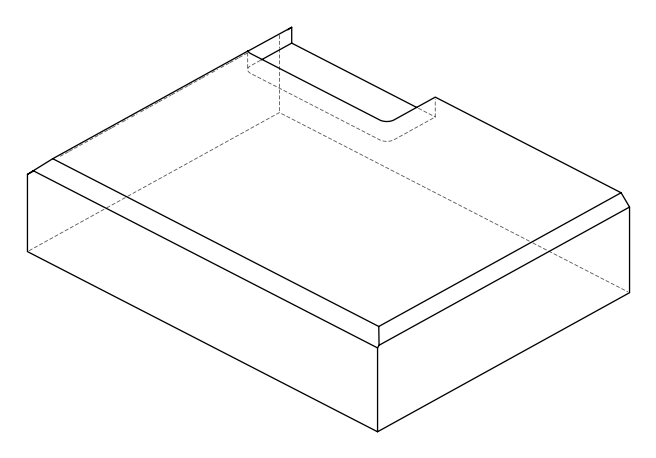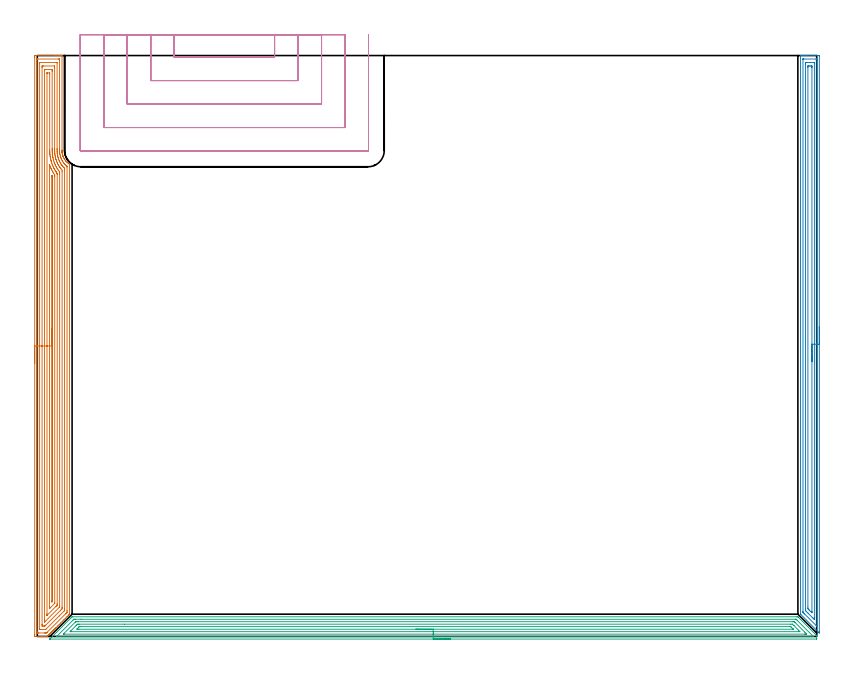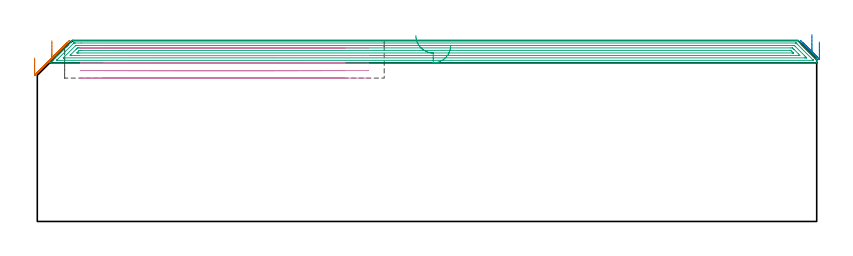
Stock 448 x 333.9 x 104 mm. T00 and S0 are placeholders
(PLAN: 4 operations, 1 tool changes, 67.4 min)
(1 AREA_MILL | FG_CHAMFER_SURFACE | UGT0205_001 | 20.35 min | 66780 mm3)
(2 AREA_MILL_1 | FG_CHAMFER_SURFACE_1 | UGT0205_001 | 10.71 min | 19481 mm3)
(3 AREA_MILL_2 | FG_CHAMFER_SURFACE_2 | UGT0205_001 | 17.45 min | 34867 mm3)
(4 MILL_SLOT | SLOT_PARTIAL_RECTANGULAR | UGT0201_100 | Follow Part, ap 4.5, ae 75% | 18.86 min | 252223 mm3)
(TOOL UGT0205_001 | Chamfer Mill 20 x 3 x 45 deg. | D20 FL50 Z2)
(TOOL UGT0201_100 | End Mill 18 mm | D18 FL22 Z2)
(OP 1 AREA_MILL)
G17 G21 G94 G90
T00 M6
G54
G17 G0 G90 X-1.5 Y156.95 S1061 M3
G43 Z114. H0
Z94.
G94 G1 Y156.988 Z93.128 F250.
Y157.102 Z92.264
Y157.291 Z91.412
Y157.553 Z90.58
Y157.887 Z89.774
Y158.29 Z89.
Y158.759 Z88.264
Y159.29 Z87.572
Y159.879 Z86.929
Y160.522 Z86.34
Y161.214 Z85.808
Y161.95 Z85.34
Y162.724 Z84.937
Y163.53 Z84.603
Y164.362 Z84.341
Y165.214 Z84.152
Y166.078 Z84.038
Y166.95 Z84.
Y332.996
X-1.499 Y333.27 Z84.001
X-1.493 Y333.883 Z84.004
X-1.492 Y333.893 Z84.006
X-0.881 Y333.9 Z84.617
X10.734 Z96.229
X12.155 Z97.652
X12.52 Z98.016
X13.251 Z98.75
X13.558 Z99.057
X14.065 Y333.895 Z99.558
X14.198 Y333.89 Z99.689
X14.2 Y333.717 Z99.7
X14.202 Y279.555
X14.207 Y279.319 Z99.699
X14.208 Y279.19 Z99.704
X14.209 Y279.109 Z99.705
X14.23 Y278.724 Z99.72
X14.233 Y278.662 Z99.724
X14.271 Y278.239 Z99.766
X14.272 Y278.214 Z99.769
X14.279 Y278.168 Z99.776
X14.307 Y277.964 Z99.806
X14.312 Y277.936 Z99.81
X14.328 Y277.83 Z99.822
X14.336 Y277.768 Z99.832
X14.376 Y277.557 Z99.875
X14.421 Y277.32 Z99.921
X14.515 Y276.936 Z100.013
X14.53 Y276.874 Z100.028
X14.664 Y276.426 Z100.162
X14.714 Y276.28 Z100.212
X14.798 Y276.042 Z100.292
X14.818 Y275.981 Z100.315
X14.848 Y275.9 Z100.348
X14.892 Y275.79 Z100.391
X14.903 Y275.766 Z100.402
X14.985 Y275.595 Z100.48
X15.219 Y275.087 Z100.719
X15.431 Y274.7 Z100.927
X15.466 Y274.637 Z100.962
X15.732 Y274.193 Z101.23
X15.781 Y274.117 Z101.28
X16.084 Y273.703 Z101.58
X16.094 Y273.69 Z101.59
X16.353 Y273.359 Z101.852
X16.4 Y273.3 Z101.899
X16.611 Y273.061 Z102.109
X16.671 Y272.994 Z102.169
X16.962 Y272.694 Z102.46
X17.261 Y272.406 Z102.761
X17.56 Y272.15 Z103.059
X17.986 Y271.822 Z103.483
X18.337 Y271.571 Z103.837
X18.42 Y271.512 Z103.918
X18.502 Y271.447 Z103.998
X18.5 Y270.733 Z104.
Y13.149
X18.495 Y12.804 Z103.988
X18.481 Y12.78 Z103.979
X18.179 Y12.48 Z103.679
X17.955 Y12.254 Z103.454
X17.061 Y11.36 Z102.56
X16.166 Y10.466 Z101.666
X15.272 Y9.572 Z100.771
X14.378 Y8.678 Z99.877
X13.484 Y7.783 Z98.983
X12.59 Y6.889 Z98.089
X11.695 Y5.995 Z97.195
X10.801 Y5.101 Z96.3
X10.734 Y5.032 Z96.23
X10.666 Y4.965 Z96.165
X10.503 Y4.803 Z96.002
X10.436 Y4.734 Z95.932
X10.368 Y4.668 Z95.867
X10.205 Y4.505 Z95.704
X10.138 Y4.436 Z95.634
X10.071 Y4.37 Z95.57
X9.907 Y4.207 Z95.406
X9.84 Y4.138 Z95.337
X9.773 Y4.073 Z95.272
X9.609 Y3.909 Z95.108
X9.542 Y3.841 Z95.039
X9.476 Y3.775 Z94.975
X9.311 Y3.611 Z94.81
X9.245 Y3.543 Z94.741
X9.178 Y3.478 Z94.677
X9.013 Y3.312 Z94.512
X8.947 Y3.245 Z94.443
X8.881 Y3.18 Z94.38
X8.715 Y3.014 Z94.214
X8.649 Y2.947 Z94.145
X8.583 Y2.883 Z94.082
X8.417 Y2.716 Z93.916
X8.351 Y2.649 Z93.848
X8.286 Y2.585 Z93.785
X8.119 Y2.418 Z93.618
X8.053 Y2.352 Z93.55
X7.988 Y2.287 Z93.487
X7.821 Y2.12 Z93.32
X7.756 Y2.054 Z93.252
X7.69 Y1.99 Z93.189
X7.523 Y1.822 Z93.022
X7.458 Y1.756 Z92.954
X7.393 Y1.692 Z92.892
X7.225 Y1.524 Z92.724
X7.16 Y1.458 Z92.656
X7.095 Y1.395 Z92.594
X6.926 Y1.226 Z92.425
X6.862 Y1.16 Z92.359
X6.798 Y1.097 Z92.297
X6.628 Y0.928 Z92.127
X6.564 Y0.863 Z92.061
X6.5 Y0.8 Z91.999
X6.33 Y0.63 Z91.829
X6.266 Y0.565 Z91.763
X6.077 Y0.377 Z91.577
X6.032 Y0.332 Z91.532
X5.82 Y0.119 Z91.318
X5.732 Y0.034 Z91.23
X5.691 Y0.001 Z91.187
X5.373 Y0. Z90.871
X5.272 Z90.771
X4.48 Z89.974
X3.221 Z88.718
X2.693 Z88.187
X2.063 Z87.559
X-0.881 Y0.001 Z84.616
X-1.114 Y0.002 Z84.383
X-1.492 Y0.007 Z84.006
X-1.493 Y0.017 Z84.004
X-1.498 Y0.63 Z84.002
X-1.5 Y1.249 Z84.
Y166.95
X-0.086 Z85.414
X-0.085 Y331.58 Z85.415
X-0.084 Y331.678 Z85.416
X-0.079 Y331.873 Z85.421
X-0.074 Y331.892 Z85.426
X-0.065 Y331.894 Z85.435
X-0.04 Y331.898 Z85.46
X0.012 Y331.899 Z85.512
X12.103 Y331.9 Z97.603
X12.52 Y331.899 Z98.02
X12.66 Y331.896 Z98.16
X12.77 Y331.89 Z98.27
X12.779 Y331.888 Z98.279
X12.781 Y331.869 Z98.281
X12.784 Y331.823 Z98.284
X12.785 Y331.747 Z98.285
X12.786 Y331.482 Z98.286
X12.787 Y280.246 Z98.287
X12.79 Y279.619 Z98.29
X12.794 Y279.344 Z98.294
X12.812 Y278.724 Z98.312
X12.819 Y278.575 Z98.319
X12.831 Y278.413 Z98.331
X12.89 Y277.83 Z98.39
X12.951 Y277.399 Z98.451
X13.036 Y276.936 Z98.536
X13.188 Y276.267 Z98.688
X13.25 Y276.042 Z98.75
X13.414 Y275.494 Z98.914
X13.514 Y275.198 Z99.014
X13.532 Y275.148 Z99.032
X13.605 Y274.956 Z99.105
X13.922 Y274.253 Z99.422
X14.045 Y273.99 Z99.545
X14.307 Y273.488 Z99.807
X14.379 Y273.359 Z99.879
X14.482 Y273.185 Z99.982
X14.817 Y272.666 Z100.317
X14.961 Y272.465 Z100.461
X15.201 Y272.146 Z100.701
X15.453 Y271.827 Z100.953
X15.675 Y271.571 Z101.175
X16.094 Y271.125 Z101.594
X16.563 Y270.677 Z102.063
X16.988 Y270.314 Z102.488
X17.053 Y270.255 Z102.553
X17.068 Y270.24 Z102.568
X17.079 Y270.206 Z102.579
X17.082 Y270.077 Z102.582
X17.085 Y269.881 Z102.585
X17.086 Y14.839 Z102.586
X17.084 Y14.043 Z102.584
X17.083 Y13.948 Z102.583
X17.079 Y13.851 Z102.579
X16.988 Y13.749 Z102.488
X16.691 Y13.445 Z102.191
X16.399 Y13.149 Z101.899
X16.247 Y12.996 Z101.747
X5.669 Y2.418 Z91.169
X5.52 Y2.271 Z91.02
X5.373 Y2.128 Z90.873
X5.251 Y2.013 Z90.751
X5.135 Y2.008 Z90.635
X4.896 Y2.002 Z90.396
X4.48 Y2. Z89.98
X4.004 Z89.504
X0.906 Z86.406
X0.43 Z85.93
X0.012 Y2.004 Z85.512
X-0.047 Y2.006 Z85.453
X-0.077 Y2.009 Z85.423
X-0.08 Y2.123 Z85.42
X-0.084 Y2.32 Z85.416
X-0.085 Y2.418 Z85.415
X-0.086 Y2.517 Z85.414
Y166.95
X1.328 Z86.828
X1.329 Y329.693 Z86.829
X1.331 Y329.811 Z86.831
X1.333 Y329.869 Z86.833
X1.335 Y329.89 Z86.835
X1.387 Y329.892 Z86.887
X1.594 Y329.899 Z87.094
X10.734 Z96.234
X10.94 Y329.897 Z96.44
X11.351 Y329.89 Z96.851
X11.366 Y329.881 Z96.866
X11.368 Y329.871 Z96.868
X11.37 Y329.841 Z96.87
X11.371 Y329.785 Z96.871
X11.372 Y329.693 Z96.872
X11.373 Y280.513 Z96.873
X11.374 Y279.871 Z96.874
X11.377 Y279.619 Z96.877
X11.391 Y278.961 Z96.891
X11.4 Y278.724 Z96.9
X11.443 Y278.014 Z96.943
X11.46 Y277.83 Z96.96
X11.502 Y277.451 Z97.002
X11.56 Y277.003 Z97.06
X11.571 Y276.936 Z97.071
X11.627 Y276.621 Z97.127
X11.75 Y276.042 Z97.25
X11.786 Y275.883 Z97.286
X11.891 Y275.47 Z97.391
X11.983 Y275.148 Z97.483
X12.14 Y274.634 Z97.64
X12.273 Y274.253 Z97.773
X12.52 Y273.64 Z98.02
X12.643 Y273.359 Z98.143
X12.744 Y273.135 Z98.244
X13.087 Y272.465 Z98.587
X13.414 Y271.887 Z98.914
X13.613 Y271.571 Z99.113
X14.013 Y270.971 Z99.513
X14.233 Y270.677 Z99.733
X14.266 Y270.635 Z99.766
X14.307 Y270.583 Z99.807
X14.67 Y270.149 Z100.17
X14.999 Y269.782 Z100.499
X15.201 Y269.572 Z100.701
X15.54 Y269.227 Z101.04
X15.625 Y269.139 Z101.125
X15.664 Y269.097 Z101.164
X15.666 Y269.045 Z101.166
X15.669 Y268.888 Z101.169
X15.671 Y268.417 Z101.171
Y267.994
Y15.831
X15.67 Y15.362 Z101.17
X15.666 Y14.937 Z101.166
X15.665 Y14.883 Z101.165
X15.626 Y14.837 Z101.126
X15.557 Y14.761 Z101.057
X15.468 Y14.669 Z100.968
X12.61 Y11.809 Z98.11
X5.006 Y4.207 Z90.506
X4.829 Y4.037 Z90.329
X4.802 Y4.013 Z90.302
X4.754 Y4.007 Z90.254
X4.684 Y4.002 Z90.184
X2.006 Y4. Z87.506
X1.799 Z87.299
X1.593 Y4.001 Z87.093
X1.455 Y4.005 Z86.955
X1.346 Y4.01 Z86.846
X1.334 Y4.016 Z86.834
X1.332 Y4.024 Z86.832
X1.33 Y4.05 Z86.83
X1.329 Y4.207 Z86.829
X1.328 Y166.95 Z86.828
X2.743 Z88.243
Y327.011
X2.749 Y327.849 Z88.249
X2.758 Y327.89 Z88.258
X2.809 Y327.893 Z88.309
X2.92 Y327.897 Z88.42
X3.142 Y327.899 Z88.642
X3.586 Y327.9 Z89.086
X9.847 Y327.899 Z95.347
X9.95 Y327.841 Z95.45
X9.952 Y327.793 Z95.452
X9.957 Y327.011 Z95.457
Y326.894
X9.958 Y280.394 Z95.458
X9.961 Y279.619 Z95.461
X9.962 Y279.497 Z95.462
X9.981 Y278.724 Z95.481
X9.987 Y278.578 Z95.487
X10.036 Y277.83 Z95.536
X10.055 Y277.615 Z95.555
X10.132 Y276.936 Z95.632
X10.181 Y276.595 Z95.681
X10.28 Y276.042 Z95.78
X10.393 Y275.488 Z95.893
X10.473 Y275.148 Z95.973
X10.56 Y274.794 Z96.06
X10.698 Y274.289 Z96.198
X10.709 Y274.253 Z96.209
X10.734 Y274.174 Z96.234
X11.008 Y273.359 Z96.508
X11.186 Y272.907 Z96.686
X11.376 Y272.465 Z96.876
X11.627 Y271.914 Z97.127
X11.796 Y271.571 Z97.296
X11.971 Y271.227 Z97.471
X12.288 Y270.677 Z97.788
X12.52 Y270.298 Z98.02
X12.868 Y269.782 Z98.368
X13.092 Y269.463 Z98.592
X13.414 Y269.039 Z98.914
X13.535 Y268.888 Z99.035
X14.25 Y268.051 Z99.75
X14.257 Y267.1 Z99.757
Y16.776
X14.256 Y16.725 Z99.756
X14.239 Y15.9 Z99.739
X14.177 Y15.831 Z99.677
X13.797 Y15.447 Z99.297
X13.414 Y15.062 Z98.914
X4.86 Y6.509 Z90.36
X4.48 Y6.131 Z89.98
X4.41 Y6.065 Z89.91
X4.356 Y6.016 Z89.856
X4.252 Y6.01 Z89.752
X4.03 Y6.005 Z89.53
X3.586 Y6. Z89.086
X3.14 Y6.001 Z88.64
X2.919 Y6.003 Z88.419
X2.809 Y6.007 Z88.309
X2.758 Y6.01 Z88.258
X2.75 Y6.042 Z88.25
X2.743 Y6.839 Z88.243
Y6.889
Y166.95
X4.157 Z89.657
X4.158 Y325.222 Z89.658
X4.159 Y325.543 Z89.659
X4.164 Y325.867 Z89.664
X4.168 Y325.891 Z89.668
X4.184 Y325.894 Z89.684
X4.226 Y325.897 Z89.726
X4.31 Y325.899 Z89.81
X4.48 Y325.9 Z89.98
X8.271 Y325.899 Z93.771
X8.443 Y325.894 Z93.943
X8.524 Y325.89 Z94.024
X8.536 Y325.85 Z94.036
X8.54 Y325.63 Z94.04
X8.542 Y325.222 Z94.042
X8.543 Y324.732 Z94.043
X8.544 Y280.513 Z94.044
X8.546 Y280.02 Z94.046
X8.549 Y279.619 Z94.049
X8.558 Y279.114 Z94.058
X8.569 Y278.724 Z94.069
X8.594 Y278.183 Z94.094
X8.616 Y277.83 Z94.116
X8.669 Y277.214 Z94.169
X8.7 Y276.936 Z94.2
X8.794 Y276.195 Z94.294
X8.819 Y276.042 Z94.319
X8.947 Y275.331 Z94.447
X8.985 Y275.148 Z94.485
X8.995 Y275.099 Z94.495
X9.196 Y274.253 Z94.696
X9.284 Y273.916 Z94.784
X9.449 Y273.359 Z94.949
X9.686 Y272.619 Z95.186
X9.742 Y272.465 Z95.242
X9.84 Y272.206 Z95.34
X10.107 Y271.571 Z95.607
X10.312 Y271.099 Z95.812
X10.515 Y270.677 Z96.015
X10.734 Y270.243 Z96.234
X10.983 Y269.782 Z96.483
X11.313 Y269.203 Z96.813
X11.513 Y268.888 Z97.013
X11.627 Y268.717 Z97.127
X12.132 Y267.994 Z97.632
X12.52 Y267.49 Z98.02
X12.834 Y267.1 Z98.334
X12.838 Y266.782 Z98.338
X12.842 Y266.206 Z98.342
X12.843 Y265.883 Z98.343
Y17.62
X12.841 Y17.299 Z98.341
X12.837 Y17.012 Z98.337
X12.835 Y16.945 Z98.335
X12.782 Y16.888 Z98.282
X12.627 Y16.725 Z98.127
X4.48 Y8.578 Z89.98
X4.429 Y8.529 Z89.929
X4.327 Y8.433 Z89.827
X4.164 Y8.281 Z89.664
X4.162 Y8.355 Z89.662
X4.159 Y8.678 Z89.659
X4.157 Y9. Z89.657
Y9.572
Y166.95
X5.571 Z91.071
Y323.434
X5.574 Y323.782 Z91.074
X5.576 Y323.868 Z91.076
X5.577 Y323.883 Z91.077
X5.591 Y323.89 Z91.091
X5.646 Y323.894 Z91.146
X5.802 Y323.899 Z91.302
X6.995 Z92.495
X7.04 Y323.898 Z92.54
X7.085 Y323.895 Z92.585
X7.118 Y323.891 Z92.618
X7.122 Y323.855 Z92.622
X7.129 Y323.465 Z92.629
Y323.434
X7.13 Y279.619 Z92.63
X7.147 Y278.737 Z92.647
Y278.724
X7.16 Y278.396 Z92.66
X7.19 Y277.83 Z92.69
X7.192 Y277.798 Z92.692
X7.265 Y276.936 Z92.765
X7.277 Y276.819 Z92.777
X7.375 Y276.042 Z92.875
X7.41 Y275.792 Z92.91
X7.525 Y275.148 Z93.025
X7.61 Y274.697 Z93.11
X7.708 Y274.253 Z93.208
X7.871 Y273.542 Z93.371
X7.919 Y273.359 Z93.419
X8.053 Y272.877 Z93.553
X8.179 Y272.465 Z93.679
X8.238 Y272.281 Z93.738
X8.478 Y271.571 Z93.978
X8.751 Y270.873 Z94.251
X8.833 Y270.677 Z94.333
X8.947 Y270.413 Z94.447
X9.238 Y269.782 Z94.738
X9.505 Y269.223 Z95.005
X9.682 Y268.888 Z95.182
X9.84 Y268.599 Z95.34
X10.192 Y267.994 Z95.692
X10.398 Y267.659 Z95.898
X10.734 Y267.143 Z96.234
X10.763 Y267.1 Z96.263
X10.828 Y267.005 Z96.328
X11.4 Y266.206 Z96.9
X11.422 Y266.159 Z96.922
X11.424 Y266.118 Z96.924
X11.427 Y266.032 Z96.927
X11.428 Y265.858 Z96.928
X11.429 Y265.51 Z96.929
Y18.712
X11.428 Y18.514 Z96.928
X11.424 Y18.166 Z96.924
X11.422 Y17.997 Z96.922
X11.344 Y17.903 Z96.844
X11.07 Y17.62 Z96.57
X10.902 Y17.45 Z96.402
X10.734 Y17.281 Z96.234
X5.667 Y12.215 Z91.167
X5.658 Y12.208 Z91.158
X5.62 Y12.179 Z91.12
X5.577 Y12.153 Z91.077
X5.574 Y12.206 Z91.074
X5.573 Y12.254 Z91.073
X5.572 Y12.483 Z91.072
X5.571 Y12.95 Z91.071
Y166.95
X6.985 Z92.485
X6.986 Y271.142 Z92.486
X6.989 Y271.302 Z92.489
X7.234 Y270.603 Z92.734
X7.57 Y269.782 Z93.07
X7.874 Y269.067 Z93.374
X7.956 Y268.888 Z93.456
X8.053 Y268.681 Z93.553
X8.396 Y267.994 Z93.896
X8.775 Y267.272 Z94.275
X8.874 Y267.1 Z94.374
X8.947 Y266.977 Z94.447
X9.423 Y266.206 Z94.923
X9.84 Y265.569 Z95.34
X10.008 Y265.311 Z95.508
X10.01 Y265.141 Z95.51
X10.014 Y264.417 Z95.514
Y264.243
Y19.408
X10.013 Y19.235 Z95.513
X10.009 Y19.059 Z95.509
X10.007 Y19.016 Z95.507
X9.993 Y18.998 Z95.493
X9.953 Y18.954 Z95.453
X9.84 Y18.838 Z95.34
X7.443 Y16.442 Z92.943
X7.16 Y16.162 Z92.66
X6.991 Y16. Z92.491
X6.988 Y16.003 Z92.488
X6.987 Y16.004 Z92.487
X6.985 Y16.725 Z92.485
Y16.9
Y166.95
X8.4 Z93.9
Y264.618
X8.401 Y264.719 Z93.901
X8.404 Y264.785 Z93.904
X8.406 Y264.791 Z93.906
X8.408 Z93.908
X8.429 Y264.763 Z93.929
X8.498 Y264.659 Z93.998
X8.592 Y264.512 Z94.092
X8.595 Y264.417 Z94.095
X8.598 Y264.216 Z94.098
X8.6 Y263.87 Z94.1
Y263.523
Y20.649
X8.598 Y20.302 Z94.098
X8.595 Y20.102 Z94.095
X8.593 Y20.056 Z94.093
X8.58 Y20.038 Z94.08
X8.545 Y19.997 Z94.045
X8.453 Y19.902 Z93.953
X8.432 Y19.884 Z93.932
X8.41 Y19.867 Z93.91
X8.406 Y19.892 Z93.906
X8.403 Y19.952 Z93.903
X8.4 Y20.302 Z93.9
Y166.95
Y167.822 Z93.938
Y168.687 Z94.051
Y169.538 Z94.24
Y170.37 Z94.503
Y171.176 Z94.836
Y171.95 Z95.239
Y172.686 Z95.708
Y173.378 Z96.239
Y174.021 Z96.828
Y174.61 Z97.472
Y175.142 Z98.164
Y175.61 Z98.9
Y176.013 Z99.673
Y176.347 Z100.479
Y176.609 Z101.311
Y176.798 Z102.163
Y176.912 Z103.028
Y176.95 Z103.9
G0 Z114.
M5
M2
(OP 2 AREA_MILL_1)
G17 G21 G94 G90
T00 M6
G54
G17 G0 G90 X449.5 Y177.95 S1061 M3
G43 Z114. H0
Z103.2
G94 G1 Y177.912 Z102.328 F250.
Y177.798 Z101.464
Y177.609 Z100.612
Y177.347 Z99.78
Y177.013 Z98.974
Y176.61 Z98.2
Y176.142 Z97.464
Y175.61 Z96.772
Y175.021 Z96.129
Y174.378 Z95.54
Y173.686 Z95.009
Y172.95 Z94.54
Y172.176 Z94.137
Y171.37 Z93.803
Y170.538 Z93.541
Y169.687 Z93.352
Y168.822 Z93.238
Y167.95 Z93.2
Y2.542
X449.499 Y2.176 Z93.201
X449.498 Y2.136 Z93.202
X449.491 Y2.016 Z93.206
X449.42 Y2.083 Z93.278
X449.324 Y2.176 Z93.374
X438.908 Y12.592 Z103.791
X438.721 Y12.781 Z103.973
X438.697 Y12.813 Z103.996
X438.7 Y12.897 Z104.
Y333.725
X438.703 Y333.891 Z103.988
X438.732 Y333.9 Z103.959
X439.111 Z103.588
X439.413 Z103.286
X440.11 Z102.585
X441.345 Z101.352
X441.883 Z100.811
X442.501 Z100.195
X448.976 Z93.721
X449.248 Y333.897 Z93.449
X449.492 Y333.89 Z93.206
X449.499 Y333.644 Z93.199
X449.5 Y167.95 Z93.2
X448.086 Z94.614
Y6.201
X448.081 Y5.979 Z94.619
X448.079 Y5.888 Z94.621
X448.025 Y5.935 Z94.675
X447.96 Y5.995 Z94.74
X447.753 Y6.197 Z94.947
X440.997 Y12.953 Z101.703
X440.606 Y13.346 Z102.094
X440.207 Y13.755 Z102.493
X440.121 Y13.852 Z102.579
X440.119 Y13.903 Z102.581
X440.116 Y14.014 Z102.584
X440.114 Y14.236 Z102.586
X440.115 Y331.713 Z102.585
X440.116 Y331.824 Z102.584
X440.119 Y331.878 Z102.581
X440.12 Y331.885 Z102.58
X440.131 Y331.89 Z102.569
X440.184 Y331.894 Z102.516
X440.591 Y331.899 Z102.109
X447.684 Y331.9 Z95.016
X447.945 Y331.896 Z94.755
X448.057 Y331.892 Z94.643
X448.075 Y331.89 Z94.625
X448.079 Y331.875 Z94.621
X448.082 Y331.823 Z94.618
X448.085 Y331.713 Z94.615
X448.086 Y331.494 Z94.614
Y167.95
X446.671 Z96.029
Y10.666
X446.67 Y10.309 Z96.03
X446.666 Y9.772 Z96.034
X446.665 Y9.753 Z96.035
X446.635 Y9.772 Z96.065
X446.316 Y10.085 Z96.384
X445.734 Y10.666 Z96.966
X443.053 Y13.346 Z99.647
X442.159 Y14.24 Z100.541
X441.883 Y14.518 Z100.817
X441.579 Y14.83 Z101.121
X441.543 Y14.868 Z101.157
X441.535 Y14.921 Z101.165
X441.532 Y15.015 Z101.168
X441.53 Y15.134 Z101.17
X441.529 Y15.491 Z101.171
X441.528 Y16.027 Z101.172
X441.529 Y328.809 Z101.171
X441.53 Y329.166 Z101.17
X441.533 Y329.703 Z101.167
X441.535 Y329.873 Z101.165
X441.697 Y329.891 Z101.003
X441.883 Y329.895 Z100.817
X442.575 Y329.9 Z100.125
X442.77 Z99.93
X444.348 Z98.352
X446.121 Z96.579
X446.316 Y329.898 Z96.384
X446.512 Y329.895 Z96.188
X446.641 Y329.89 Z96.059
X446.665 Y329.882 Z96.035
X446.667 Y329.865 Z96.033
X446.669 Y329.822 Z96.031
X446.671 Y329.703 Z96.029
Y167.95
X445.257 Z97.443
Y14.415
X445.256 Y14.24 Z97.444
X445.25 Y13.658 Z97.45
X445.245 Y13.616 Z97.455
X445.162 Y13.695 Z97.538
X444.978 Y13.874 Z97.722
X444.608 Y14.24 Z98.092
X443.715 Y15.134 Z98.985
X443.657 Y15.192 Z99.043
X443.243 Y15.613 Z99.457
X443.036 Y15.825 Z99.664
X442.95 Y15.929 Z99.75
X442.943 Y16.921 Z99.757
Y327.022
X442.947 Y327.738 Z99.753
X442.95 Y327.843 Z99.75
X442.955 Y327.89 Z99.745
X443.004 Y327.892 Z99.696
X443.221 Y327.896 Z99.479
X443.657 Y327.9 Z99.043
X444.559 Z98.141
X444.983 Y327.896 Z97.717
X445.195 Y327.892 Z97.505
X445.243 Y327.89 Z97.457
X445.25 Y327.858 Z97.45
X445.252 Y327.794 Z97.448
X445.257 Y327.196 Z97.443
Y327.022
Y167.95
Y167.078 Z97.481
Y166.214 Z97.595
Y165.362 Z97.783
Y164.53 Z98.046
Y163.724 Z98.38
Y162.95 Z98.782
Y162.214 Z99.251
Y161.522 Z99.782
Y160.879 Z100.372
Y160.29 Z101.015
Y159.759 Z101.707
Y159.29 Z102.443
Y158.887 Z103.217
Y158.553 Z104.023
Y158.291 Z104.855
Y158.102 Z105.706
Y157.988 Z106.571
Y157.95 Z107.443
G0 Z114.
M5
M2
(OP 3 AREA_MILL_2)
G17 G21 G94 G90
T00 M6
G54
G17 G0 G90 X237.6 Y-1.5 S1061 M3
G43 Z114. H0
Z101.2
G94 G1 X237.562 Z100.328 F250.
X237.448 Z99.464
X237.259 Z98.612
X236.997 Z97.78
X236.663 Z96.974
X236.26 Z96.2
X235.792 Z95.464
X235.26 Z94.772
X234.671 Z94.129
X234.028 Z93.54
X233.336 Z93.009
X232.6 Z92.54
X231.826 Z92.137
X231.02 Z91.803
X230.188 Z91.541
X229.337 Z91.352
X228.472 Z91.238
X227.6 Z91.2
X7.314
X7.223 Y-1.494 Z91.204
X7.218 Y-1.493 Z91.205
X7.223 Y-1.476 Z91.222
X11.058 Y2.358 Z95.058
X19.434 Y10.734 Z103.433
X19.994 Y11.295 Z103.992
X20.006 Y11.302 Z103.994
X20.323 Y11.3 Z104.
X436.66
X437.195 Y11.296 Z103.989
X437.349 Y11.151 Z103.851
X447.807 Y0.693 Z93.393
X447.977 Y0.521 Z93.219
X447.997 Y0.493 Z93.19
X447.999 Y0.439 Z93.137
X448. Y0.404 Z93.103
Y-1.242 Z91.454
X447.998 Y-1.491 Z91.205
X447.828 Y-1.5 Z91.2
X227.6
Y-0.086 Z92.614
X11.393 Y-0.085 Z92.615
X11.314 Y-0.084 Z92.616
X11.156 Y-0.079 Z92.621
X11.085 Y-0.075 Z92.625
X11.106 Y-0.05 Z92.65
X11.146 Y-0.007 Z92.693
X11.268 Y0.118 Z92.818
X11.393 Y0.243 Z92.943
X20.642 Y9.492 Z102.192
X20.959 Y9.807 Z102.507
X21.014 Y9.856 Z102.556
X21.034 Y9.872 Z102.572
X21.064 Y9.879 Z102.579
X21.144 Y9.883 Z102.583
X21.22 Y9.885 Z102.585
X22.035 Y9.886 Z102.586
X25.183
X435.846 Y9.885 Z102.585
X436.004 Y9.883 Z102.583
X436.108 Y9.879 Z102.579
X436.164 Y9.874 Z102.574
X436.179 Y9.863 Z102.563
X436.24 Y9.807 Z102.507
X436.66 Y9.39 Z102.09
X445.594 Y0.456 Z93.156
X445.823 Y0.223 Z92.923
X445.936 Y0.106 Z92.806
X445.99 Y0.049 Z92.749
X445.993 Y-0.007 Z92.693
Y-0.057 Z92.643
X445.991 Y-0.076 Z92.624
X445.91 Y-0.079 Z92.621
X445.752 Y-0.084 Z92.616
X445.673 Y-0.085 Z92.615
X445.594 Y-0.086 Z92.614
X227.6
Y1.328 Z94.028
X15.416 Y1.329 Z94.029
X15.004 Y1.33 Z94.03
X14.966 Y1.332 Z94.032
X14.953 Y1.335 Z94.035
X14.948 Y1.338 Z94.038
X14.95 Y1.346 Z94.046
X14.954 Y1.354 Z94.054
X14.966 Y1.367 Z94.067
X21.868 Y8.268 Z100.968
X21.951 Y8.35 Z101.05
X22.02 Y8.414 Z101.114
X22.065 Y8.454 Z101.154
X22.114 Y8.464 Z101.164
X22.56 Y8.469 Z101.169
X23.007 Y8.471 Z101.171
X23.451
X433.98
X434.425 Y8.47 Z101.17
X434.873 Y8.467 Z101.167
X435.022 Y8.464 Z101.164
X435.133 Y8.456 Z101.156
X435.22 Y8.372 Z101.072
X435.577 Y8.022 Z100.722
X441.127 Y2.474 Z95.174
X441.823 Y1.777 Z94.477
X442.021 Y1.578 Z94.278
X442.186 Y1.403 Z94.103
X442.247 Y1.335 Z94.035
X442.217 Y1.333 Z94.033
X442.021 Y1.331 Z94.031
X441.576 Y1.329 Z94.029
X441.127
X227.6 Y1.328 Z94.028
Y2.743 Z95.443
X19.434
X19.359 Y2.744 Z95.444
X18.82 Y2.759 Z95.459
X19.078 Y3.025 Z95.725
X19.228 Y3.178 Z95.878
X22.287 Y6.238 Z98.938
X22.647 Y6.597 Z99.297
X23.007 Y6.953 Z99.653
X23.099 Y7.038 Z99.738
X23.901 Y7.055 Z99.755
X23.975 Y7.056 Z99.756
X50.201 Y7.057 Z99.757
X433.16
X433.98 Y7.051 Z99.751
X434.06 Y7.05 Z99.75
X434.873 Y6.277 Z98.977
X434.913 Y6.238 Z98.938
X437.588 Y3.562 Z96.262
X438.367 Y2.75 Z95.45
X437.553 Y2.743 Z95.443
X437.48
X227.6
Y4.157 Z96.857
X23.901
X23.303 Y4.158 Z96.858
X23.007 Y4.16 Z96.86
X22.727 Y4.164 Z96.864
X22.958 Y4.454 Z97.154
X22.981 Y4.481 Z97.181
X23.007 Y4.509 Z97.209
X23.901 Y5.402 Z98.102
X24.073 Y5.567 Z98.267
X24.135 Y5.624 Z98.324
X24.2 Y5.636 Z98.336
X24.499 Y5.64 Z98.34
X24.794 Y5.642 Z98.342
X25.39 Y5.643 Z98.343
X432.79 Y5.642 Z98.342
X432.938 Y5.641 Z98.341
X433.011 Y5.638 Z98.338
X433.044 Y5.636 Z98.336
X433.086 Y5.601 Z98.301
X433.349 Y5.346 Z98.046
X433.98 Y4.721 Z97.421
X434.244 Y4.454 Z97.154
X434.507 Y4.183 Z96.883
X434.524 Y4.162 Z96.862
X434.507 Y4.161 Z96.861
X434.456 Y4.159 Z96.859
X434.376 Y4.157 Z96.857
X434.277
X227.6
X226.728 Z96.895
X225.864 Z97.009
X225.012 Z97.198
X224.18 Z97.46
X223.374 Z97.794
X222.6 Z98.197
X221.864 Z98.665
X221.172 Z99.196
X220.529 Z99.786
X219.94 Z100.429
X219.409 Z101.121
X218.94 Z101.857
X218.537 Z102.631
X218.203 Z103.437
X217.941 Z104.269
X217.752 Z105.12
X217.638 Z105.985
X217.6 Z106.857
G0 Z114.
M5
M2
(OP 4 MILL_SLOT)
G17 G21 G94 G90
T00 M6
G54
G17 G0 G90 X78.7 Y345.9 S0 M3
G43 Z114. H0
Z99.68
G94 G1 Y342.9 F250.
Y333. F500.
X136.4
Y342.9
Y345.9 F250.
X65.2
Y342.9
Y319.5 F500.
X149.9
Y342.9
Y345.9 F250.
X51.7
Y342.9
Y306. F500.
X163.4
Y342.9
Y345.9 F250.
X38.2
Y342.9
Y292.5 F500.
X176.9
Y342.9
Y345.9 F250.
X24.7
Y342.9
Y279.3 F500.
G3 X25. Y279. R0.3
G1 X190.1
G3 X190.4 Y279.3 R0.3
G1 Y342.9
Y345.9 F250.
G0 X78.7 Z95.36
G1 Y342.9
Y333. F500.
X136.4
Y342.9
Y345.9 F250.
X65.2
Y342.9
Y319.5 F500.
X149.9
Y342.9
Y345.9 F250.
X51.7
Y342.9
Y306. F500.
X163.4
Y342.9
Y345.9 F250.
X38.2
Y342.9
Y292.5 F500.
X176.9
Y342.9
Y345.9 F250.
X24.7
Y342.9
Y279.3 F500.
G3 X25. Y279. R0.3
G1 X190.1
G3 X190.4 Y279.3 R0.3
G1 Y342.9
Y345.9 F250.
G0 X78.7 Z91.04
G1 Y342.9
Y333. F500.
X136.4
Y342.9
Y345.9 F250.
X65.2
Y342.9
Y319.5 F500.
X149.9
Y342.9
Y345.9 F250.
X51.7
Y342.9
Y306. F500.
X163.4
Y342.9
Y345.9 F250.
X38.2
Y342.9
Y292.5 F500.
X176.9
Y342.9
Y345.9 F250.
X24.7
Y342.9
Y279.3 F500.
G3 X25. Y279. R0.3
G1 X190.1
G3 X190.4 Y279.3 R0.3
G1 Y342.9
Y345.9 F250.
G0 X78.7 Z86.72
G1 Y342.9
Y333. F500.
X136.4
Y342.9
Y345.9 F250.
X65.2
Y342.9
Y319.5 F500.
X149.9
Y342.9
Y345.9 F250.
X51.7
Y342.9
Y306. F500.
X163.4
Y342.9
Y345.9 F250.
X38.2
Y342.9
Y292.5 F500.
X176.9
Y342.9
Y345.9 F250.
X24.7
Y342.9
Y279.3 F500.
G3 X25. Y279. R0.3
G1 X190.1
G3 X190.4 Y279.3 R0.3
G1 Y342.9
Y345.9 F250.
G0 X78.7 Z82.4
G1 Y342.9
Y333. F500.
X136.4
Y342.9
Y345.9 F250.
X65.2
Y342.9
Y319.5 F500.
X149.9
Y342.9
Y345.9 F250.
X51.7
Y342.9
Y306. F500.
X163.4
Y342.9
Y345.9 F250.
X38.2
Y342.9
Y292.5 F500.
X176.9
Y342.9
Y345.9 F250.
X24.7
Y342.9
Y279.3 F500.
G3 X25. Y279. R0.3
G1 X190.1
G3 X190.4 Y279.3 R0.3
G1 Y342.9
Y345.9 F250.
G0 Z114.
M5
M2
